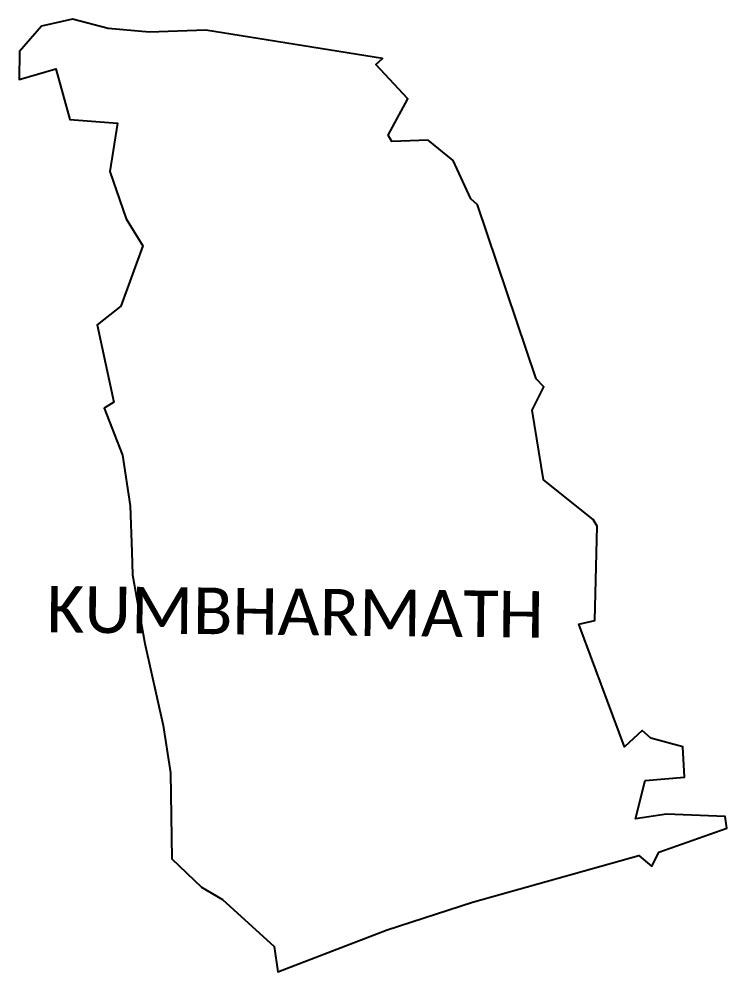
# Model space of a CAD drawing. Header units: metres. Extents: x 335215 to 339655, y 1773676 to 1776185.
# Drawn here: x 338006 to 339655, y 1773965 to 1776185 of the extents above; entities that cross this region are included whole.
import ezdxf

# ---------------------------------------------------------------- set-up
doc = ezdxf.new("R2010")
doc.units = ezdxf.units.M
doc.layers.add('village', color=3, linetype='Continuous')
doc.layers.add('VILLAGE NAME', color=250, linetype='Continuous')

msp = doc.modelspace()

# ---------------------------------------------------------------- linework, layer by layer
at = {"layer": 'village', "color": 3, "true_color": 0x00ff00}
for points in [[(339480, 1774210.6, 0), (339496.2, 1774243.6, 0), (339654.9, 1774299.6, 0), (339651, 1774327.2, 0), (339514.2, 1774332.8, 0), (339442.2, 1774321.9, 0), (339464.2, 1774411, 0), (339556, 1774418.6, 0), (339552.4, 1774489.1, 0), (339478, 1774509.3, 0), (339457.5, 1774527.2, 0), (339416.2, 1774489.5, 0), (339310.2, 1774775.2, 0), (339346.8, 1774784, 0), (339352.7, 1775003.6, 0), (339343.6, 1775019, 0), (339227.5, 1775111.4, 0), (339201.3, 1775273.7, 0), (339228.2, 1775328.4, 0), (339210.8, 1775347.2, 0), (339074.1, 1775752.7, 0), (339058.2, 1775766.6, 0), (339017.2, 1775855.8, 0), (338959.1, 1775902.9, 0), (338874.3, 1775900.1, 0), (338865.6, 1775914.6, 0), (338911.7, 1775999.5, 0), (338837, 1776079.6, 0), (338852.4, 1776093.2, 0), (338441, 1776159.7, 0), (338310.1, 1776154.5, 0), (338213.5, 1776163.1, 0), (338130.3, 1776185.3, 0), (338058.4, 1776168.9, 0), (338007, 1776109.7, 0), (338005.9, 1776044.3, 0), (338091.9, 1776069.1, 0), (338124, 1775951.2, 0), (338235.6, 1775942.9, 0), (338217.2, 1775830.1, 0), (338255.6, 1775720.1, 0), (338294.6, 1775657.1, 0), (338242.9, 1775516.1, 0), (338187.7, 1775472.8, 0), (338226.8, 1775292.7, 0), (338203.9, 1775278.3, 0), (338247, 1775169.3, 0), (338264.8, 1775050.8, 0), (338268.7, 1774943.7, 0)], [(338268.7, 1774943.7, 0), (338270, 1774890.3, 0), (338298.6, 1774730.1, 0), (338342, 1774539.1, 0), (338358.7, 1774428.5, 0), (338362, 1774228.3, 0), (338430.8, 1774162.3, 0), (338480.1, 1774133.3, 0), (338600.3, 1774023.9, 0), (338609.1, 1773964.9, 0), (338863.8, 1774062.7, 0), (339062.3, 1774127.2, 0), (339449.6, 1774236.2, 0), (339480, 1774210.6, 0)]]:
    msp.add_polyline3d(points, dxfattribs=at)

# ---------------------------------------------------------------- texts
at = {"layer": 'VILLAGE NAME', "insert": (338070.9, 1774864.6), "char_height": 108.471, "attachment_point": 1, "rotation": 359.3742}
msp.add_mtext_dynamic_manual_height_columns('{\\fCalibri|b0|i0|c0|p34;KUMBHARMATH}', width=1070.371, gutter_width=542.4, heights=[0], dxfattribs=at)

doc.saveas('drawing.dxf')
